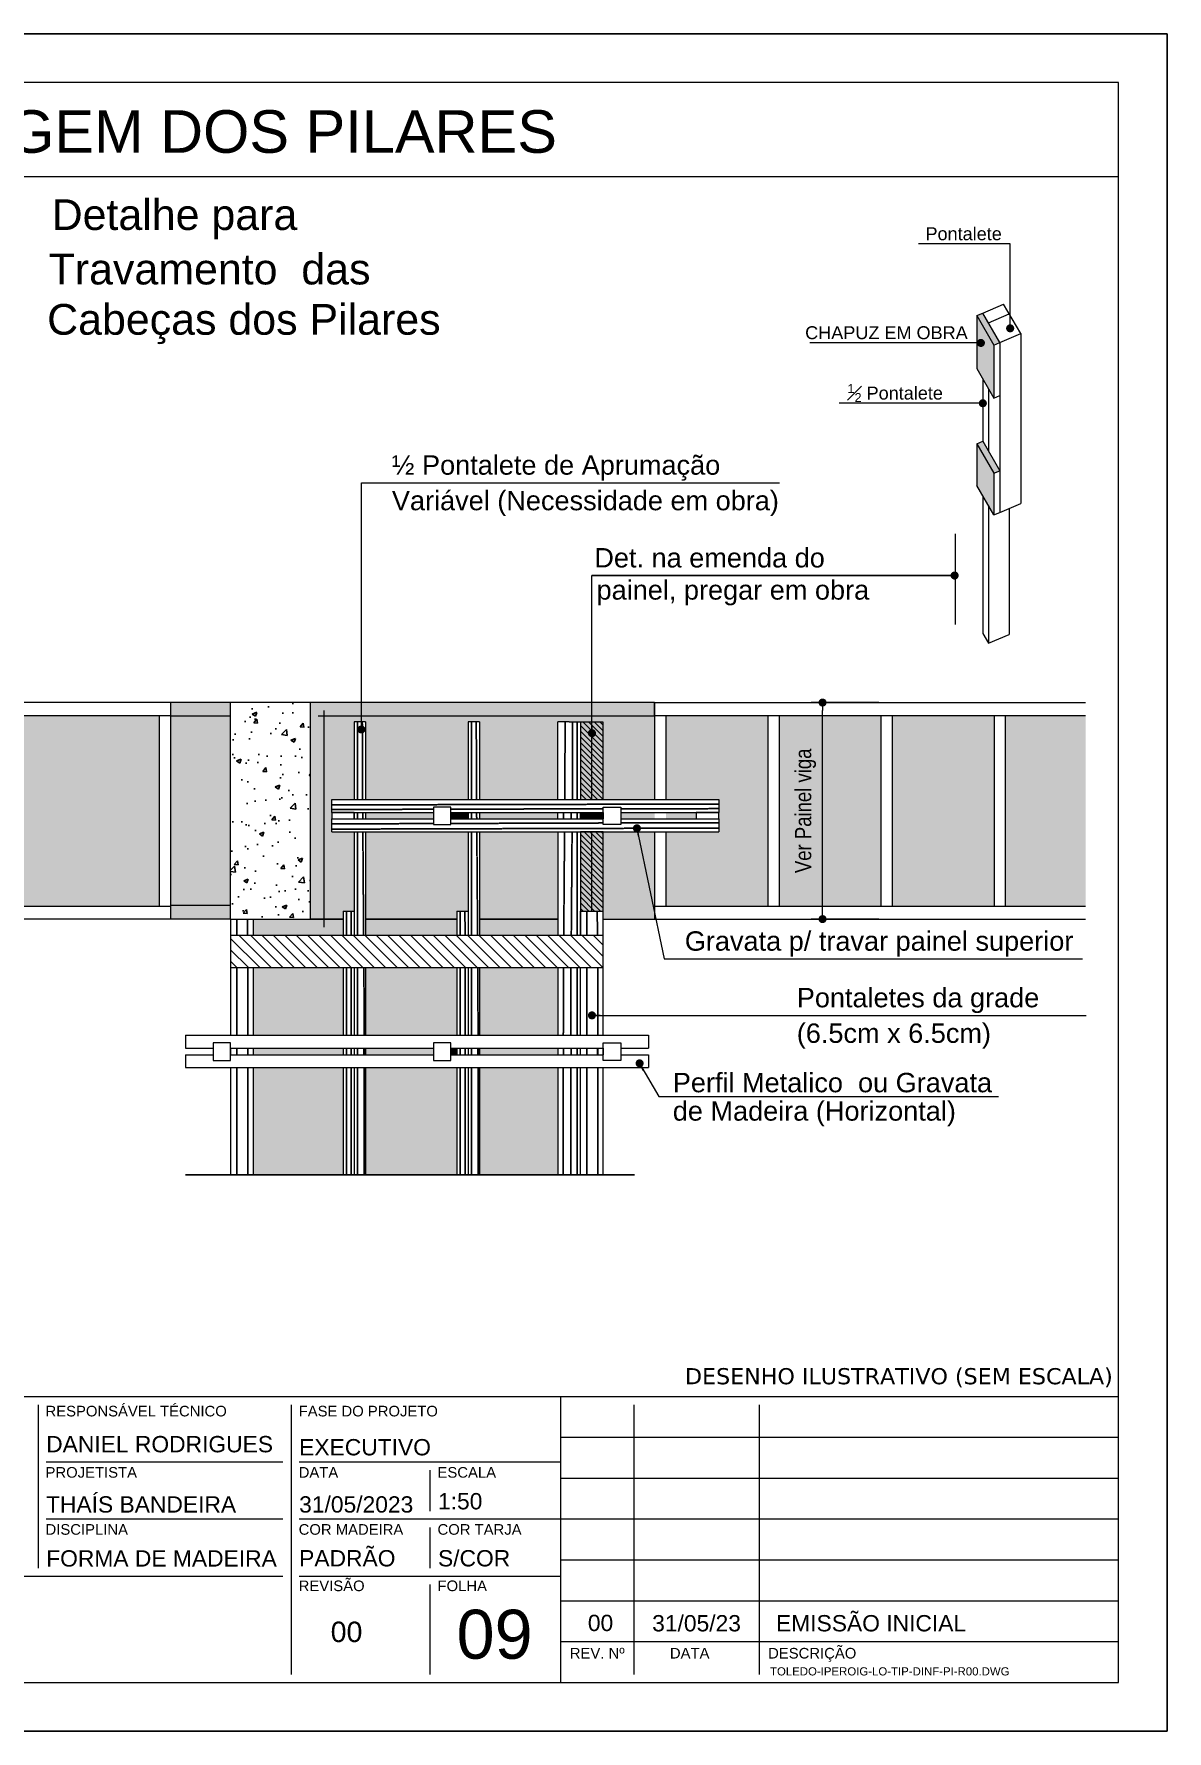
# Model space of a CAD drawing. Extents: x -23436 to 4767, y -3862 to 10024.
# Drawn here: x -18307 to -17606, y 6382 to 7432 of the extents above; entities that cross this region are included whole.
import ezdxf
from ezdxf.enums import TextEntityAlignment as Align

# ---------------------------------------------------------------- set-up
doc = ezdxf.new("R2010")
doc.units = 0
doc.header["$PDMODE"] = 2
doc.header["$PDSIZE"] = 10
doc.linetypes.add('CABLIN', pattern=[0.35, 0.25, -0.1])
doc.layers.get('0').update_dxf_attribs({"lineweight": 13})
doc.layers.get('Defpoints').update_dxf_attribs({"lineweight": 13})
for name, color, linetype in [('3D.', 254, 'Continuous'), ('Cota', 4, 'Continuous'), ('Hachura', 252, 'CABLIN'), ('IDENT INDICE', 7, 'Continuous'), ('MB Logo', 254, 'Continuous')]:
    doc.layers.add(name, color=color, linetype=linetype)
for name, color, linetype, lineweight in [('Carimbo', 7, 'Continuous', 13), ('Demarcação 2', 254, 'Continuous', 9), ('Escora de Viga', 250, 'Continuous', 20), ('FOLHA MB', 7, 'Continuous', 13), ('Madeira', 100, 'Continuous', 13), ('N° FOLHA', 5, 'Continuous', 13)]:
    doc.layers.add(name, color=color, linetype=linetype, lineweight=lineweight)
doc.layers.add('Laje_Perimetro', color=7, linetype='Continuous', plot=False)
doc.styles.add('ARIAL', font='arial.ttf', dxfattribs={"oblique": 15, "height": 25})
doc.styles.add('MB_C01', font='arial.ttf', dxfattribs={"height": 1.3})
doc.styles.add('MB_C02', font='arial.ttf', dxfattribs={"height": 2})
doc.styles.add('MB_C03', font='arial.ttf', dxfattribs={"height": 2.5})
doc.styles.add('MB_C04', font='arial.ttf', dxfattribs={"height": 6})
doc.styles.add('RICARDO', font='arial.ttf', dxfattribs={"width": 0.8})
doc.styles.add('SANSSERIF', font='sas_____.pfb')
doc.styles.add('stylellllll', font='verdana.ttf', dxfattribs={"height": 2})
doc.styles.add('texto', font='ARIALN.TTF')
doc.dimstyles.new('1x', dxfattribs={"dimtxt": 8, "dimasz": 5, "dimexe": 7, "dimexo": 5, "dimgap": 4, "dimtad": 1, "dimdec": 1, "dimdsep": 46, "dimtxsty": 'Standard', "dimblk": 'DOT', "dimcen": 0.09, "dimclrd": 4, "dimclre": 4, "dimclrt": 2, "dimadec": 0, "dimazin": 2, "dimtfac": 1, "dimtdec": 1, "dimtmove": 0, "dimatfit": 3, "dimldrblk": 'DOT', "dimfxl": 0, "dimtolj": 1, "dimtzin": 0, "dimlwd": 9, "dimlwe": 9, "dimarcsym": 0})
doc.dimstyles.new('3x', dxfattribs={"dimtxt": 10, "dimasz": 5, "dimexe": 7, "dimexo": 5, "dimgap": 4, "dimtad": 1, "dimdec": 1, "dimlfac": 0.333333, "dimdsep": 46, "dimtxsty": 'Standard', "dimblk": 'DOT', "dimcen": 0.09, "dimclrd": 1, "dimclre": 1, "dimclrt": 2, "dimadec": 0, "dimazin": 2, "dimtfac": 1, "dimtdec": 1, "dimtmove": 0, "dimatfit": 3, "dimldrblk": 'DOT', "dimfxl": 0, "dimtolj": 1, "dimtzin": 0, "dimlwd": 9, "dimlwe": 9, "dimarcsym": 0})

# ---------------------------------------------------------------- blocks, each defined once
blk = doc.blocks.new('A$C169d8357')
at = {"layer": 'FOLHA MB', "color": 1}
for p, q in [((1109.8, 356.7), (70, 356.7)), ((786.6, 351.7), (786.6, 250.7)), ((943.1, 351.7), (943.1, 185)), ((1109.8, 356.7), (1109.8, 179.9)), ((1455, 356.7), (1109.8, 356.7)), ((1155.3, 185), (1155.3, 351.7)), ((1232.6, 351.7), (1232.6, 185)), ((1455, 331.5), (1109.8, 331.5)), ((938.1, 316.3), (791.6, 316.3)), ((1109.8, 316.3), (948.2, 316.3)), ((1029, 311.3), (1029, 286)), ((1455, 306.2), (1109.8, 306.2)), ((938.1, 281), (791.6, 281)), ((1109.8, 281), (948.2, 281)), ((1029, 275.9), (1029, 250.7)), ((1455, 281), (1109.8, 281)), ((1455, 255.7), (1109.8, 255.7)), ((938.1, 245.6), (450.7, 245.6)), ((1109.8, 245.6), (948.2, 245.6)), ((1029, 240.6), (1029, 185)), ((1455, 230.4), (1109.8, 230.4)), ((1455, 205.2), (1109.8, 205.2))]:
    blk.add_line(p, q, dxfattribs=at)
for points in [[(0, 1199.9), (0, 149.9), (1485, 149.9), (1485, 1199.9)], [(70, 1169.9), (70, 179.9), (1455, 179.9), (1455, 1169.9)]]:
    blk.add_lwpolyline(points, close=True, dxfattribs=at)
at = {"layer": 'FOLHA MB', "color": 6, "style": 'MB_C01'}
for s, height, p in [('RESPONSÁVEL TÉCNICO', 6.566, (791.2, 344.6)), ('FASE DO PROJETO', 6.566, (947.8, 344.6)), ('PROJETISTA', 6.57, (791.2, 306.7)), ('DATA', 6.57, (947.8, 306.7)), ('ESCALA', 6.57, (1033.7, 306.7)), ('DISCIPLINA', 6.57, (791.2, 271.4)), ('COR MADEIRA', 6.566, (947.8, 271.4)), ('COR TARJA', 6.57, (1033.7, 271.4)), ('REVISÃO', 6.57, (947.8, 236.5)), ('FOLHA', 6.57, (1033.7, 236.5))]:
    blk.add_text(s, height=height, dxfattribs=at).set_placement(p)
at = {"layer": 'FOLHA MB', "color": 5}
for s, height, style, p in [('DANIEL RODRIGUES', 10.102, 'MB_C02', (791.6, 322.4)), ('EXECUTIVO', 10.1, 'MB_C02', (948.1, 320.5)), ('THAÍS BANDEIRA', 10.102, 'MB_C02', (791.5, 285.1)), ('31/05/2023', 10.1, 'MB_C02', (948.1, 285.1)), ('1:50', 10.1, 'MB_C02', (1034, 287.1)), ('PADRÃO', 10.1, 'MB_C02', (948.1, 251.8)), ('FORMA DE MADEIRA', 10.102, 'MB_C02', (791.6, 251.7)), ('S/COR', 10.1, 'MB_C02', (1034, 251.8)), ('00', 10.1, 'MB_C02', (1126.7, 211.8)), ('31/05/23', 10.1, 'MB_C02', (1166.5, 211.6)), ('EMISSÃO INICIAL', 10.102, 'MB_C02', (1243.1, 211.6)), ('00', 12.63, 'MB_C03', (967.6, 205))]:
    blk.add_text(s, height=height, dxfattribs=dict(at, style=style)).set_placement(p)
at = {"layer": 'FOLHA MB', "color": 6, "style": 'MB_C01'}
for s, p in [('REV. Nº', (1132.5, 198.1)), ('DATA', (1189.7, 198.1)), ('DESCRIÇÃO', (1265.5, 198.1))]:
    blk.add_text(s, height=6.57, dxfattribs=at).set_placement(p, align=Align.MIDDLE_CENTER)
at = {"layer": 'FOLHA MB', "insert": (1239.4, 189.4), "char_height": 5.051, "width": 210.818, "attachment_point": 1, "style": 'MB_C04'}
blk.add_mtext('TOLEDO-IPEROIG-LO-TIP-DINF-PI-R00.DWG', dxfattribs=at)
blk = doc.blocks.new('_Dot')
at = {"color": 0, "linetype": 'ByBlock', "lineweight": -2}
blk.add_line((-0.5, 0), (-1, 0), dxfattribs=at)
at = {"color": 0, "linetype": 'ByBlock', "const_width": 0.5}
blk.add_lwpolyline([(-0.25, 0, 1), (0.25, 0, 1)], format="xyb", close=True, dxfattribs=at)
blk = doc.blocks.new('*D101')
at = {"layer": 'Cota', "color": 1, "lineweight": 9, "transparency": 16777216}
for p, q in [((-17784.7, 7018.6), (-17826.5, 7018.6)), ((-17819.5, 6889.6), (-17819.5, 7013.6)), ((-17784.7, 6884.6), (-17826.5, 6884.6))]:
    blk.add_line(p, q, dxfattribs=at)
at = {"layer": 'Defpoints', "color": 0, "transparency": 16777216}
for p in [(-17819.5, 7018.6), (-17779.7, 7018.6), (-17779.7, 6884.6)]:
    blk.add_point(p, dxfattribs=at)
at = {"layer": 'Cota', "color": 1, "lineweight": 9, "transparency": 16777216, "xscale": 5, "yscale": 5, "zscale": 5}
for p, rotation in [((-17819.5, 7018.6), 90), ((-17819.5, 6884.6), 270)]:
    blk.add_blockref('_Dot', p, dxfattribs=dict(at, rotation=rotation))
at = {"layer": 'Cota', "color": 2, "transparency": 16777216, "insert": (-17830, 6951.6), "char_height": 10, "attachment_point": 5, "rotation": 90, "style": 'texto'}
blk.add_mtext('\\A1;Ver Painel viga', dxfattribs=at)
blk = doc.blocks.new('DOT')
at = {"color": 0, "linetype": 'ByBlock'}
blk.add_line((-0.5, 0), (-1, 0), dxfattribs=at)
at = {"color": 0, "linetype": 'ByBlock', "const_width": 0.5}
blk.add_lwpolyline([(-0.25, 0, 1), (0.25, 0, 1)], format="xyb", close=True, dxfattribs=at)

msp = doc.modelspace()

# ---------------------------------------------------------------- hatches: boundary and pattern name
for points in [[(-18222.877, 7018.621), (-18222.877, 7010.137), (-18185.67, 7010.137), (-18185.67, 7018.621)], [(-18127.997, 7010.137), (-17923.431, 7010.137), (-17923.431, 7018.621), (-18136.47, 7018.621), (-18136.47, 6884.621), (-18171.67, 6884.621), (-18171.67, 6877.849), (-18127.997, 6877.849)], [(-18185.67, 6884.621), (-18185.67, 6893.104), (-18222.877, 6893.104), (-18222.877, 6884.621)]]:
    msp.add_hatch(color=256).paths.add_polyline_path(points)
at = {"linetype": 'ByBlock'}
h = msp.add_hatch(dxfattribs=at)
h.set_pattern_fill('ANSI31', color=256, scale=20, angle=90, style=0)
h.set_pattern_definition([(135, (-333336.736, -108772.236), (-1.767766953, -1.767766953), [])])
h.paths.add_polyline_path([(-17955.17, 7006.615), (-17969.037, 7006.615), (-17969.037, 6958.615), (-17955.17, 6958.615)])
h = msp.add_hatch(dxfattribs=at)
h.set_pattern_fill('ANSI31', color=256, scale=20, angle=90, style=0)
h.set_pattern_definition([(135, (-333295.008, -108799.8708), (-1.767766953, -1.767766953), [])])
h.paths.add_polyline_path([(-17955.17, 6938.621), (-17969.17, 6938.621), (-17969.17, 6889.621), (-17955.17, 6889.621)])
h.paths.add_polyline_path([(-17955.17, 6950.621), (-17969.17, 6950.621), (-17969.17, 6946.621), (-17955.17, 6946.621)])
at = {"layer": '3D.'}
h = msp.add_hatch(color=256, dxfattribs=at)
h.paths.add_polyline_path([(-17720.347, 7259.607), (-17724.029, 7258.044), (-17713.501, 7239.808), (-17709.819, 7241.371)])
h.paths.add_polyline_path([(-17720.347, 7180.226), (-17724.029, 7178.663), (-17713.495, 7160.417), (-17709.813, 7161.98)])
h = msp.add_hatch(color=256, dxfattribs=at)
h.paths.add_polyline_path([(-17724.029, 7258.044), (-17724.029, 7225.198), (-17713.501, 7206.962), (-17713.501, 7239.808)])
h.paths.add_polyline_path([(-17713.501, 7160.427), (-17724.029, 7178.663), (-17724.029, 7152.937), (-17713.501, 7134.701)])
for points in [[(-18229.877, 7010.621), (-18321.688, 7010.621), (-18321.688, 6892.621), (-18229.877, 6892.621)], [(-18222.877, 6893.104), (-18185.67, 6893.104), (-18185.67, 7010.137), (-18222.877, 7010.137)], [(-17983.17, 7006.615), (-17976.17, 7006.615), (-17976.17, 7010.137), (-18127.997, 7010.137), (-18127.997, 6884.621), (-18116.17, 6884.621), (-18116.17, 6889.621), (-18109.17, 6889.621), (-18109.17, 6938.621), (-18123.17, 6938.621), (-18123.17, 6946.621), (-18123.17, 6950.621), (-18123.17, 6958.621), (-18109.17, 6958.621), (-18109.17, 7006.621), (-18102.17, 7006.621), (-18102.17, 6958.621), (-18038.67, 6958.621), (-18038.67, 7006.621), (-18031.67, 7006.621), (-18031.67, 6958.621), (-17983.17, 6958.621)], [(-17962.17, 7010.137), (-17962.17, 6958.621), (-17923.431, 6958.621), (-17923.431, 7010.137)], [(-17853.431, 7010.621), (-17916.431, 7010.621), (-17916.431, 6958.621), (-17883.592, 6958.621), (-17883.592, 6950.621), (-17883.592, 6946.621), (-17883.592, 6938.621), (-17916.431, 6938.621), (-17916.431, 6892.621), (-17853.431, 6892.621)], [(-17783.431, 7010.621), (-17846.431, 7010.621), (-17846.431, 6892.621), (-17783.431, 6892.621)], [(-17713.431, 7010.621), (-17776.431, 7010.621), (-17776.431, 6892.621), (-17713.431, 6892.621)], [(-17656.77, 7010.621), (-17706.431, 7010.621), (-17706.431, 6892.621), (-17656.77, 6892.621)], [(-18060.223, 6946.621), (-18060.223, 6950.621), (-18102.17, 6950.621), (-18102.17, 6946.621)], [(-18038.67, 6946.621), (-18038.67, 6950.621), (-18049.423, 6950.621), (-18049.423, 6946.621)], [(-17983.17, 6946.621), (-17983.17, 6950.621), (-18031.67, 6950.621), (-18031.67, 6946.621)], [(-17962.17, 6950.621), (-17969.17, 6950.621), (-17969.17, 6946.621), (-17962.17, 6946.621)], [(-17962.17, 6950.621), (-17962.17, 6946.621), (-17955.17, 6946.621), (-17955.17, 6950.621)], [(-17923.431, 6950.621), (-17944.366, 6950.621), (-17944.366, 6946.621), (-17923.431, 6946.621)], [(-17897.592, 6950.621), (-17916.431, 6950.621), (-17916.431, 6946.621), (-17897.592, 6946.621)], [(-17962.17, 6938.621), (-17962.17, 6889.621), (-17955.17, 6889.621), (-17955.17, 6884.621), (-17923.431, 6884.621), (-17923.431, 6938.621)], [(-18116.17, 6874.621), (-18116.17, 6884.621), (-18136.47, 6884.621), (-18171.67, 6884.621), (-18171.67, 6874.621)], [(-18045.67, 6874.621), (-18045.67, 6884.621), (-18102.17, 6884.621), (-18102.17, 6874.621)], [(-18031.67, 6884.621), (-18031.67, 6874.621), (-17983.17, 6874.621), (-17983.17, 6884.621)], [(-18116.17, 6854.621), (-18171.67, 6854.621), (-18171.67, 6812.71), (-18116.17, 6812.71)], [(-18045.67, 6854.621), (-18102.17, 6854.621), (-18102.17, 6812.71), (-18045.67, 6812.71)], [(-17983.17, 6854.613), (-18031.67, 6854.621), (-18031.67, 6812.71), (-17983.17, 6812.702)], [(-18116.17, 6800.71), (-18116.17, 6804.71), (-18171.67, 6804.71), (-18171.67, 6800.71)], [(-18102.17, 6804.71), (-18102.17, 6800.71), (-18060.223, 6800.71), (-18060.223, 6804.71)], [(-18045.67, 6800.71), (-18045.67, 6804.71), (-18049.423, 6804.71), (-18049.423, 6800.71)], [(-18031.67, 6804.71), (-18031.67, 6800.71), (-17983.17, 6800.7), (-17983.17, 6804.7)], [(-18116.17, 6792.71), (-18171.67, 6792.71), (-18171.67, 6726.303), (-18116.17, 6726.303)], [(-18045.67, 6792.71), (-18102.17, 6792.71), (-18102.17, 6726.303), (-18045.67, 6726.303)], [(-18031.67, 6726.328), (-17983.17, 6726.32), (-17983.17, 6792.706), (-18031.67, 6792.714)]]:
    msp.add_hatch(color=256, dxfattribs=at).paths.add_polyline_path(points)
h = msp.add_hatch(color=256, dxfattribs=at)
h.paths.add_polyline_path([(-17962.17, 7010.137), (-17976.17, 7010.137), (-17976.17, 7006.615), (-17969.17, 7006.615), (-17969.17, 6958.621), (-17962.17, 6958.621)])
h.paths.add_polyline_path([(-17962.17, 6938.621), (-17969.17, 6938.621), (-17969.17, 6889.621), (-17962.17, 6889.621)])
for points in [[(-18102.17, 6938.621), (-18102.17, 6884.621), (-18045.67, 6884.621), (-18045.67, 6889.621), (-18038.67, 6889.621), (-18038.67, 6938.621)], [(-18031.67, 6938.621), (-18031.67, 6884.621), (-17983.17, 6884.621), (-17983.17, 6938.621)]]:
    msp.add_hatch(color=256, dxfattribs=at).paths.add_polyline_path(points, flags=17)
at = {"layer": 'Hachura'}
h = msp.add_hatch(dxfattribs=at)
h.set_pattern_fill('AR-CONC', color=256, scale=4, style=0)
h.set_pattern_definition([(50, (-24642.574, 15920.05), (28.690407, -2.510085), [3, -33]), (355, (-24642.574, 15920.05), (-5.55005, 30.087685), [2.4, -26.4]), (100.4514, (-24640.183, 15919.842), (23.140375, 27.57758), [2.54961, -28.045684]), (46.1842, (-24642.574, 15928.05), (42.68964, -6.62076), [4.5, -49.5]), (96.6356, (-24639.016, 15927.5), (37.38651, 38.96471), [3.82441, -42.06852]), (351.1842, (-24642.574, 15928.05), (37.38648, 38.96474), [3.6, -39.6]), (21, (-24638.574, 15926.05), (23.87628, -16.104756), [3, -33]), (326, (-24638.574, 15926.05), (9.73261, 29.006), [2.4, -26.4]), (71.4514, (-24636.584, 15924.71), (33.608905, 12.90122), [2.54961, -28.045684]), (37.5, (-24642.574, 15920.051), (0.486394, 13.315754), [0, -26.08, 0, -26.8, 0, -26.5]), (7.5, (-24642.574, 15920.051), (10.522781, 15.776468), [0, -15.28, 0, -25.48, 0, -10.1]), (327.5, (-24651.494, 15920.051), (21.352897, -0.902195), [0, -10, 0, -31.2, 0, -41.4]), (317.5, (-24655.494, 15920.051), (23.327447, 4.0042), [0, -13, 0, -20.72, 0, -29.4])])
h.paths.add_polyline_path([(-18136.47, 7018.621), (-18185.67, 7018.621), (-18185.67, 6884.621), (-18171.67, 6884.621), (-18136.47, 6884.621)])
h = msp.add_hatch(dxfattribs=at)
h.set_pattern_fill('ANSI31', color=256, scale=40, angle=90, style=0)
h.set_pattern_definition([(135, (-43408.5175, 12338.9586), (-3.5355339, -3.5355339), [])])
h.paths.add_polyline_path([(-17955.17, 6854.621), (-17955.17, 6874.621), (-18185.67, 6874.621), (-18185.67, 6854.621)])

# ---------------------------------------------------------------- linework, layer by layer
at = {"color": 1}
msp.add_line((-17737.533, 7122.891), (-17737.533, 7066.841), dxfattribs=at)
for points in [[(-18123.17, 6946.621), (-18109.17, 6946.621), (-18109.17, 6950.621), (-18123.17, 6950.621)], [(-17897.592, 6946.621), (-17883.592, 6946.621), (-17883.592, 6950.621), (-17897.592, 6950.621)]]:
    msp.add_lwpolyline(points, close=True)
at = {"color": 0}
msp.add_lwpolyline([(-17955.17, 6938.621), (-17969.17, 6938.621), (-17969.17, 6889.621), (-17955.17, 6889.621)], close=True, dxfattribs=at)
at = {"layer": 'Demarcação 2'}
msp.add_lwpolyline([(-17955.17, 6946.621), (-17969.17, 6946.621), (-17969.17, 6950.621), (-17955.17, 6950.621)], close=True, dxfattribs=at)
at = {"layer": 'Escora de Viga'}
for p, q in [((-19021.397, 7344.102), (-17636.397, 7344.102)), ((-17724.029, 7258.044), (-17720.347, 7259.607)), ((-17724.029, 7258.044), (-17713.501, 7239.808)), ((-17724.029, 7258.044), (-17724.029, 7225.198)), ((-17709.819, 7241.371), (-17720.347, 7259.607)), ((-17713.501, 7239.808), (-17709.819, 7241.371)), ((-17713.501, 7239.808), (-17713.501, 7206.949)), ((-17709.819, 7241.371), (-17709.819, 7208.512)), ((-17724.029, 7225.198), (-17713.501, 7206.962)), ((-17713.495, 7206.952), (-17709.813, 7208.515)), ((-17724.029, 7178.663), (-17720.347, 7180.226)), ((-17724.029, 7178.663), (-17724.029, 7152.937)), ((-17724.029, 7178.663), (-17713.495, 7160.417)), ((-17720.347, 7180.226), (-17709.813, 7161.98)), ((-17713.495, 7160.417), (-17709.813, 7161.98)), ((-17709.813, 7161.98), (-17709.813, 7136.267)), ((-17713.501, 7134.701), (-17724.029, 7152.937)), ((-17713.501, 7160.427), (-17713.501, 7134.701)), ((-17713.501, 7134.701), (-17709.819, 7136.264)), ((-18136.47, 7018.621), (-18136.47, 6884.621)), ((-17923.431, 7018.621), (-18136.47, 7018.621)), ((-17923.431, 7010.137), (-18131.47, 7010.137)), ((-18127.997, 7013.621), (-18127.997, 6879.621)), ((-17962.17, 6958.621), (-17962.17, 7010.137)), ((-18060.223, 6953.935), (-18060.223, 6943.135)), ((-18049.423, 6953.935), (-18060.223, 6953.935)), ((-18049.423, 6943.135), (-18049.423, 6953.935)), ((-17955.166, 6943.135), (-17955.166, 6953.935)), ((-17955.166, 6953.935), (-17944.366, 6953.935)), ((-17944.366, 6953.935), (-17944.366, 6943.135)), ((-18060.223, 6943.135), (-18049.423, 6943.135)), ((-17962.17, 6946.621), (-17962.17, 6950.621)), ((-17944.366, 6943.135), (-17955.166, 6943.135)), ((-17983.17, 6938.615), (-17983.17, 6938.621)), ((-17962.17, 6889.621), (-17962.17, 6938.621)), ((-18171.67, 6884.621), (-18136.47, 6884.621)), ((-18196.473, 6808.024), (-18196.473, 6797.224)), ((-18185.673, 6808.024), (-18196.473, 6808.024)), ((-18185.673, 6797.224), (-18185.673, 6808.024)), ((-18060.223, 6808.024), (-18060.223, 6797.224)), ((-18049.423, 6808.024), (-18060.223, 6808.024)), ((-18049.423, 6797.224), (-18049.423, 6808.024)), ((-17955.166, 6797.224), (-17955.166, 6808.024)), ((-17955.166, 6808.024), (-17944.366, 6808.024)), ((-17944.366, 6808.024), (-17944.366, 6797.224)), ((-18196.473, 6797.224), (-18185.673, 6797.224)), ((-18060.223, 6797.224), (-18049.423, 6797.224)), ((-17944.366, 6797.224), (-17955.166, 6797.224))]:
    msp.add_line(p, q, dxfattribs=at)
at = {"layer": 'Escora de Viga', "ltscale": 2}
for p in [(-18136.47, 7018.621), (-18185.67, 6884.621)]:
    msp.add_line(p, (-18185.67, 7018.621), dxfattribs=at)
at = {"layer": 'Hachura'}
for p, q in [((-18107.11, 7006.621), (-18107.11, 6958.621)), ((-18104.216, 7006.621), (-18104.09, 6958.621)), ((-18036.61, 7006.621), (-18036.61, 6958.621)), ((-18033.716, 7006.621), (-18033.59, 6958.621)), ((-17978.784, 7006.615), (-17978.91, 6958.615)), ((-17974.123, 7006.615), (-17974.25, 6958.615)), ((-17971.23, 7006.615), (-17971.23, 6958.615)), ((-17883.592, 6955.805), (-18123.17, 6955.268)), ((-18060.223, 6952.58), (-18123.17, 6952.408)), ((-17955.166, 6952.868), (-18049.423, 6952.61)), ((-17883.592, 6952.945), (-17944.366, 6952.897)), ((-18060.223, 6943.73), (-18123.17, 6943.519)), ((-17883.592, 6940.934), (-18123.17, 6940.277)), ((-18107.11, 6950.621), (-18107.11, 6946.621)), ((-18104.011, 6950.621), (-18103.971, 6946.621)), ((-17955.166, 6944.082), (-18049.423, 6943.766)), ((-18036.61, 6950.621), (-18036.61, 6946.621)), ((-18033.511, 6950.621), (-18033.471, 6946.621)), ((-17979.679, 6950.615), (-17979.718, 6946.615)), ((-17975.018, 6950.615), (-17975.058, 6946.615)), ((-17971.23, 6950.615), (-17971.23, 6946.615)), ((-17883.592, 6944.175), (-17944.366, 6944.118)), ((-18107.11, 6938.621), (-18107.11, 6874.621)), ((-18103.893, 6938.621), (-18103.4, 6874.621)), ((-18036.61, 6938.621), (-18036.61, 6874.621)), ((-18033.393, 6938.621), (-18032.9, 6874.621)), ((-17979.107, 6938.615), (-17979.6, 6874.615)), ((-17974.447, 6938.615), (-17974.939, 6874.615)), ((-17971.23, 6938.615), (-17971.23, 6874.615)), ((-18114.11, 6889.621), (-18114.11, 6874.621)), ((-18111.216, 6889.621), (-18111.177, 6874.621)), ((-18043.61, 6889.621), (-18043.61, 6874.621)), ((-18040.716, 6889.621), (-18040.677, 6874.621)), ((-17965.403, 6889.621), (-17965.403, 6874.621)), ((-17958.898, 6889.621), (-17958.747, 6874.621)), ((-18181.903, 6884.621), (-18181.903, 6874.621)), ((-18175.332, 6884.621), (-18175.247, 6874.621)), ((-18181.903, 6854.621), (-18181.903, 6812.71)), ((-18175.125, 6854.621), (-18175.076, 6812.71)), ((-18114.11, 6854.621), (-18114.11, 6812.71)), ((-18111.124, 6854.621), (-18111.084, 6812.71)), ((-18107.11, 6854.621), (-18107.11, 6812.71)), ((-18103.203, 6854.621), (-18103.132, 6812.71)), ((-18043.61, 6854.621), (-18043.61, 6812.71)), ((-18040.624, 6854.621), (-18040.584, 6812.71)), ((-18036.61, 6854.621), (-18036.61, 6812.71)), ((-18032.703, 6854.621), (-18032.632, 6812.71)), ((-17979.797, 6854.615), (-17979.868, 6812.71)), ((-17975.136, 6854.615), (-17975.207, 6812.71)), ((-17971.23, 6854.615), (-17971.23, 6812.71)), ((-17965.403, 6854.621), (-17965.403, 6812.71)), ((-17958.625, 6854.621), (-17958.576, 6812.71)), ((-18181.903, 6804.71), (-18181.903, 6800.71)), ((-18175.067, 6804.71), (-18175.063, 6800.71)), ((-18114.11, 6804.71), (-18114.11, 6800.71)), ((-18114.11, 6804.71), (-18114.11, 6800.71)), ((-18111.156, 6804.71), (-18111.145, 6800.71)), ((-18111.076, 6804.71), (-18111.072, 6800.71)), ((-18107.11, 6804.71), (-18107.11, 6800.71)), ((-18107.11, 6804.71), (-18107.11, 6800.71)), ((-18103.321, 6804.71), (-18103.282, 6800.71)), ((-18103.118, 6804.71), (-18103.112, 6800.71)), ((-18043.61, 6804.71), (-18043.61, 6800.71)), ((-18043.61, 6804.71), (-18043.61, 6800.71)), ((-18040.656, 6804.71), (-18040.645, 6800.71)), ((-18040.576, 6804.71), (-18040.572, 6800.71)), ((-18036.61, 6804.71), (-18036.61, 6800.71)), ((-18036.61, 6804.71), (-18036.61, 6800.71)), ((-18032.821, 6804.71), (-18032.782, 6800.71)), ((-18032.618, 6804.71), (-18032.612, 6800.71)), ((-17979.679, 6804.705), (-17979.718, 6800.705)), ((-17975.018, 6804.705), (-17975.058, 6800.705)), ((-17971.23, 6804.71), (-17971.23, 6800.71)), ((-17971.23, 6804.705), (-17971.23, 6800.705)), ((-17965.403, 6804.71), (-17965.403, 6800.71)), ((-17965.403, 6804.71), (-17965.403, 6800.71)), ((-17958.698, 6804.71), (-17958.673, 6800.71)), ((-17958.567, 6804.71), (-17958.563, 6800.71)), ((-18181.903, 6792.71), (-18181.903, 6726.303)), ((-18175.053, 6792.71), (-18175.024, 6726.303)), ((-18114.11, 6792.71), (-18114.11, 6726.303)), ((-18111.064, 6792.71), (-18111.04, 6726.303)), ((-18107.11, 6792.71), (-18107.11, 6726.303)), ((-18103.098, 6792.71), (-18103.055, 6726.303)), ((-18043.61, 6792.71), (-18043.61, 6726.303)), ((-18040.564, 6792.71), (-18040.54, 6726.303)), ((-18036.61, 6792.71), (-18036.61, 6726.303)), ((-18032.598, 6792.71), (-18032.555, 6726.303)), ((-17979.902, 6792.71), (-17979.945, 6726.297)), ((-17975.241, 6792.71), (-17975.284, 6726.297)), ((-17971.23, 6792.71), (-17971.23, 6726.297)), ((-17965.403, 6792.71), (-17965.403, 6726.303)), ((-17958.553, 6792.71), (-17958.524, 6726.303)), ((-17935.863, 6726.303), (-18213.626, 6726.303))]:
    msp.add_line(p, q, dxfattribs=at)
at = {"layer": 'IDENT INDICE'}
for p, q in [((-18136.47, 6884.621), (-18116.17, 6884.621)), ((-18102.17, 6884.621), (-18045.67, 6884.621)), ((-18031.67, 6884.621), (-17983.17, 6884.621))]:
    msp.add_line(p, q, dxfattribs=at)
at = {"layer": 'Laje_Perimetro'}
msp.add_lwpolyline([(-17606.377, 7432.259), (-19091.397, 7432.259), (-19091.397, 6382.259), (-17606.377, 6382.259)], close=True, dxfattribs=at)
at = {"layer": 'Madeira', "color": 250}
for p, q in [((-17720.347, 7259.607), (-17707.46, 7265.077)), ((-17716.847, 7253.545), (-17703.96, 7259.015)), ((-17696.932, 7246.841), (-17707.46, 7265.077)), ((-17709.819, 7241.371), (-17696.932, 7246.841)), ((-17696.932, 7246.841), (-17696.932, 7141.734)), ((-17720.347, 7218.82), (-17720.347, 7180.226)), ((-17716.847, 7212.758), (-17716.847, 7174.164)), ((-17709.819, 7208.512), (-17709.813, 7161.98)), ((-17720.347, 7146.559), (-17720.347, 7061.326)), ((-17716.847, 7140.497), (-17716.847, 7055.264)), ((-17709.819, 7136.264), (-17696.932, 7141.734)), ((-17703.96, 7138.751), (-17703.96, 7060.734)), ((-17720.347, 7061.326), (-17716.847, 7055.264)), ((-17716.847, 7055.264), (-17703.96, 7060.734)), ((-18185.67, 7018.621), (-18321.688, 7018.621)), ((-18222.877, 7018.621), (-18222.877, 6884.621)), ((-17923.431, 7010.137), (-17923.431, 7018.621)), ((-17923.431, 7018.621), (-17656.77, 7018.621)), ((-17923.431, 7018.621), (-17923.431, 6958.621)), ((-18321.316, 7010.621), (-18222.877, 7010.621)), ((-18229.877, 7010.621), (-18229.877, 6892.621)), ((-18185.67, 7010.137), (-18222.877, 7010.137)), ((-18109.17, 7006.621), (-18109.17, 6958.621)), ((-18102.17, 7006.621), (-18109.17, 7006.621)), ((-18102.17, 7006.621), (-18102.17, 6958.621)), ((-18038.67, 7006.621), (-18038.67, 6958.621)), ((-18031.67, 7006.621), (-18038.67, 7006.621)), ((-18031.67, 7006.621), (-18031.67, 6958.621)), ((-17983.17, 6958.621), (-17983.17, 7006.615)), ((-17976.17, 7006.615), (-17983.17, 7006.615)), ((-17976.17, 7006.615), (-17969.17, 7006.615)), ((-17969.17, 7006.615), (-17969.17, 6958.615)), ((-17923.431, 7010.621), (-17656.77, 7010.621)), ((-17916.431, 7010.621), (-17916.431, 6958.621)), ((-17853.431, 7010.621), (-17853.431, 6892.621)), ((-17846.431, 7010.621), (-17846.431, 6892.621)), ((-17783.431, 7010.621), (-17783.431, 6892.621)), ((-17776.431, 7010.621), (-17776.431, 6892.621)), ((-17713.431, 7010.621), (-17713.431, 6892.621)), ((-17706.431, 7010.621), (-17706.431, 6892.621)), ((-18123.17, 6958.621), (-17883.592, 6958.621)), ((-18123.17, 6950.621), (-18123.17, 6958.621)), ((-17976.17, 6958.621), (-17976.17, 6958.615)), ((-17883.592, 6958.621), (-17883.592, 6950.621)), ((-18123.17, 6950.621), (-18060.223, 6950.621)), ((-18123.17, 6946.621), (-18060.223, 6946.621)), ((-18123.17, 6938.621), (-18123.17, 6946.621)), ((-18109.17, 6950.621), (-18109.17, 6946.621)), ((-18102.17, 6950.621), (-18102.17, 6946.621)), ((-18049.423, 6950.621), (-17955.166, 6950.621)), ((-18049.423, 6946.621), (-17955.166, 6946.621)), ((-18038.67, 6950.621), (-18038.67, 6946.621)), ((-18031.67, 6950.621), (-18031.67, 6946.621)), ((-17983.17, 6946.621), (-17983.17, 6950.621)), ((-17969.17, 6946.621), (-17969.17, 6950.621)), ((-17955.17, 6946.621), (-17955.17, 6950.621)), ((-17944.366, 6950.621), (-17883.592, 6950.621)), ((-17944.366, 6946.621), (-17883.592, 6946.621)), ((-17883.592, 6946.621), (-17883.592, 6938.621)), ((-18123.17, 6938.621), (-17883.592, 6938.621)), ((-18109.17, 6938.621), (-18109.17, 6874.621)), ((-18102.17, 6938.621), (-18102.17, 6874.621)), ((-18038.67, 6938.621), (-18038.67, 6874.621)), ((-18031.67, 6938.621), (-18031.67, 6874.621)), ((-17983.17, 6938.615), (-17983.17, 6874.615)), ((-17969.17, 6938.621), (-17969.17, 6874.615)), ((-17923.431, 6938.621), (-17923.431, 6884.621)), ((-17916.431, 6938.621), (-17916.431, 6892.621)), ((-18321.316, 6892.621), (-18222.877, 6892.621)), ((-18185.67, 6893.104), (-18222.877, 6893.104)), ((-18116.17, 6889.621), (-18109.17, 6889.621)), ((-18116.17, 6889.621), (-18116.17, 6874.621)), ((-18045.67, 6889.621), (-18038.67, 6889.621)), ((-18045.67, 6889.621), (-18045.67, 6874.621)), ((-17969.17, 6874.621), (-17969.17, 6889.621)), ((-17969.17, 6889.621), (-17955.17, 6889.621)), ((-17955.17, 6854.621), (-17955.17, 6889.621)), ((-17923.431, 6892.621), (-17656.77, 6892.621)), ((-18185.67, 6884.621), (-18321.688, 6884.621)), ((-18185.67, 6884.621), (-18171.67, 6884.621)), ((-18185.67, 6884.621), (-18185.67, 6854.621)), ((-18171.67, 6884.621), (-18171.67, 6874.621)), ((-17955.17, 6884.621), (-17656.77, 6884.621)), ((-18185.67, 6874.621), (-17955.17, 6874.621)), ((-17976.17, 6874.621), (-17976.17, 6874.615)), ((-18185.67, 6854.621), (-18185.67, 6812.71)), ((-18185.67, 6854.621), (-17955.17, 6854.621)), ((-18171.67, 6854.621), (-18171.67, 6812.71)), ((-18116.17, 6854.621), (-18116.17, 6812.71)), ((-18109.17, 6854.621), (-18109.17, 6812.71)), ((-18102.17, 6854.621), (-18102.17, 6812.71)), ((-18045.67, 6854.621), (-18045.67, 6812.71)), ((-18038.67, 6854.621), (-18038.67, 6812.71)), ((-18031.67, 6854.621), (-18031.67, 6812.71)), ((-17983.17, 6854.61), (-17983.17, 6812.705)), ((-17969.17, 6812.71), (-17969.17, 6854.621)), ((-17955.17, 6812.71), (-17955.17, 6854.621)), ((-18213.67, 6812.71), (-17927.17, 6812.71)), ((-18213.67, 6812.71), (-18213.67, 6804.71)), ((-18213.67, 6804.71), (-18196.473, 6804.71)), ((-18185.673, 6804.71), (-18060.223, 6804.71)), ((-18185.67, 6804.71), (-18185.67, 6800.71)), ((-18171.67, 6804.71), (-18171.67, 6800.71)), ((-18116.17, 6804.71), (-18116.17, 6800.71)), ((-18116.17, 6804.71), (-18116.17, 6800.71)), ((-18109.17, 6804.71), (-18109.17, 6800.71)), ((-18109.17, 6804.71), (-18109.17, 6800.71)), ((-18102.17, 6804.71), (-18102.17, 6800.71)), ((-18102.17, 6804.71), (-18102.17, 6800.71)), ((-18049.423, 6804.71), (-17955.166, 6804.71)), ((-18045.67, 6804.71), (-18045.67, 6800.71)), ((-18045.67, 6804.71), (-18045.67, 6800.71)), ((-18038.67, 6804.71), (-18038.67, 6800.71)), ((-18038.67, 6804.71), (-18038.67, 6800.71)), ((-18031.67, 6804.71), (-18031.67, 6800.71)), ((-18031.67, 6804.71), (-18031.67, 6800.71)), ((-17983.17, 6804.7), (-17983.17, 6800.7)), ((-17969.17, 6800.71), (-17969.17, 6804.71)), ((-17969.17, 6800.71), (-17969.17, 6804.71)), ((-17955.17, 6800.71), (-17955.17, 6804.71)), ((-17955.17, 6800.71), (-17955.17, 6804.71)), ((-17944.366, 6804.71), (-17927.17, 6804.71)), ((-17927.17, 6812.71), (-17927.17, 6804.71)), ((-18213.67, 6800.71), (-18196.473, 6800.71)), ((-18213.67, 6800.71), (-18213.67, 6792.71)), ((-18185.673, 6800.71), (-18060.223, 6800.71)), ((-18049.423, 6800.71), (-17955.166, 6800.71)), ((-17944.366, 6800.71), (-17927.17, 6800.71)), ((-17927.17, 6800.71), (-17927.17, 6792.71)), ((-18213.67, 6792.71), (-17927.17, 6792.71)), ((-18185.67, 6792.71), (-18185.67, 6726.303)), ((-18171.67, 6792.71), (-18171.67, 6726.303)), ((-18116.17, 6792.71), (-18116.17, 6726.303)), ((-18109.17, 6792.71), (-18109.17, 6726.303)), ((-18102.17, 6792.71), (-18102.17, 6726.303)), ((-18045.67, 6792.71), (-18045.67, 6726.303)), ((-18038.67, 6792.71), (-18038.67, 6726.303)), ((-18031.67, 6792.71), (-18031.67, 6726.303)), ((-17983.17, 6792.705), (-17983.17, 6726.292)), ((-17969.17, 6726.303), (-17969.17, 6792.71)), ((-17955.17, 6726.303), (-17955.17, 6792.71))]:
    msp.add_line(p, q, dxfattribs=at)
at = {"layer": 'Madeira', "color": 250, "linetype": 'CABLIN'}
for p, q in [((-17969.17, 7006.615), (-17955.17, 7006.615)), ((-17955.17, 6958.621), (-17955.17, 7006.615)), ((-17955.17, 6889.621), (-17955.17, 6938.621))]:
    msp.add_line(p, q, dxfattribs=at)
at = {"layer": 'Madeira'}
msp.add_lwpolyline([(-17955.17, 6804.71), (-17955.17, 6800.71)], dxfattribs=at)

# ---------------------------------------------------------------- block references
at = {"layer": 'MB Logo'}
msp.add_blockref('A$C169d8357', (-19091.397, 6232.321), dxfattribs=at)

# ---------------------------------------------------------------- texts
at = {"color": 251, "linetype": 'Continuous', "ltscale": 5, "true_color": 0x636466, "style": 'ARIAL'}
for s, p in [('½ Pontalete de Aprumação', (-18085.934, 7159.563)), ('Det. na emenda do ', (-17960.681, 7102.176)), ('painel, pregar em obra', (-17959.307, 7082.274)), ('Gravata p/ travar painel superior', (-17904.717, 6865.055)), ('Pontaletes da grade', (-17835.45, 6830.037)), ('Perfil Metalico  ou Gravata ', (-17912.147, 6777.477)), ('de Madeira (Horizontal)', (-17912.147, 6759.918))]:
    msp.add_text(s, height=12, dxfattribs=at).set_placement(p)
for s, p in [('Variável (Necessidade em obra)', (-18085.934, 7149.563)), ('(6.5cm x 6.5cm)', (-17835.45, 6820.037))]:
    msp.add_text(s, height=12, dxfattribs=at).set_placement(p, align=Align.TOP_LEFT)
at = {"color": 251, "true_color": 0x636466, "char_height": 8, "attachment_point": 5, "style": 'SANSSERIF'}
for s, insert in [('\\A1;Pontalete', (-17732.212, 7308.597)), ('\\A1;CHAPUZ EM OBRA', (-17779.973, 7247.365)), ('\\A1;{\\H0.7x;\\S1#2;} Pontalete', (-17774.555, 7210.063))]:
    msp.add_mtext(s, dxfattribs=dict(at, insert=insert))
at = {"layer": 'Carimbo', "color": 251, "true_color": 0x636466, "style": 'ARIAL'}
for s, p in [('Detalhe para ', (-18216.743, 7320.47)), ('Travamento  das ', (-18195.032, 7286.786)), ('Cabeças dos Pilares', (-18177.49, 7255.673))]:
    msp.add_text(s, height=19, dxfattribs=at).set_placement(p, align=Align.MIDDLE_CENTER)
at = {"layer": 'Carimbo', "color": 251, "true_color": 0x636466, "style": 'stylellllll'}
msp.add_text('DESENHO ILUSTRATIVO (SEM ESCALA)', height=10, dxfattribs=at).set_placement((-17639.94, 6596.816), align=Align.RIGHT)
at = {"layer": 'IDENT INDICE', "style": 'RICARDO'}
msp.add_text('DETALHE DE MONTAGEM DOS PILARES', height=26.35776, dxfattribs=at).set_placement((-18340.788, 7371.909), align=Align.MIDDLE)
at = {"layer": 'N° FOLHA', "color": 5, "style": 'MB_C04'}
msp.add_text('09', height=30.3061, dxfattribs=at).set_placement((-18045.93, 6427.003))

# ---------------------------------------------------------------- dimensions: what is measured, and where the dimension line sits
at = {"layer": 'Cota'}
dim = msp.add_linear_dim(base=(-17819.541, 7018.621), p1=(-17779.741, 6884.621), p2=(-17779.741, 7018.621), angle=90, text='Ver Painel viga', dimstyle='3x', override={"dimtxsty": 'texto'}, dxfattribs=at)
dim.commit()
dim.dimension.update_dxf_attribs({"geometry": '*D101', "text_midpoint": (-17830.011, 6951.621)})

# ---------------------------------------------------------------- leaders
at = {"color": 0}
for points in [[(-17703.433, 7250.122), (-17703.433, 7302.32), (-17760.183, 7302.32)], [(-17721.558, 7241.088), (-17827.35, 7241.088)], [(-17720.347, 7203.786), (-17809.233, 7203.786)]]:
    msp.add_leader(points, dimstyle='1x', override={"dimgap": 4, "dimtad": 0, "dimldrblk": 'DOT'}, dxfattribs=at)
for points in [[(-18104.801, 7001.944), (-18104.801, 7154.563), (-17846.091, 7154.563)], [(-17737.799, 7097.176), (-17962.17, 7097.176)], [(-17962.17, 6999.642), (-17962.17, 7097.176), (-17737.799, 7097.176)], [(-17934.335, 6940.795), (-17917.389, 6860.055), (-17658.679, 6860.055)], [(-17962.163, 6825.037), (-17656.397, 6825.037)], [(-17932.679, 6795.359), (-17920.852, 6774.875), (-17710.568, 6774.875)]]:
    msp.add_leader(points, dimstyle='3x', override={"dimtad": 0})

doc.saveas('drawing.dxf')
